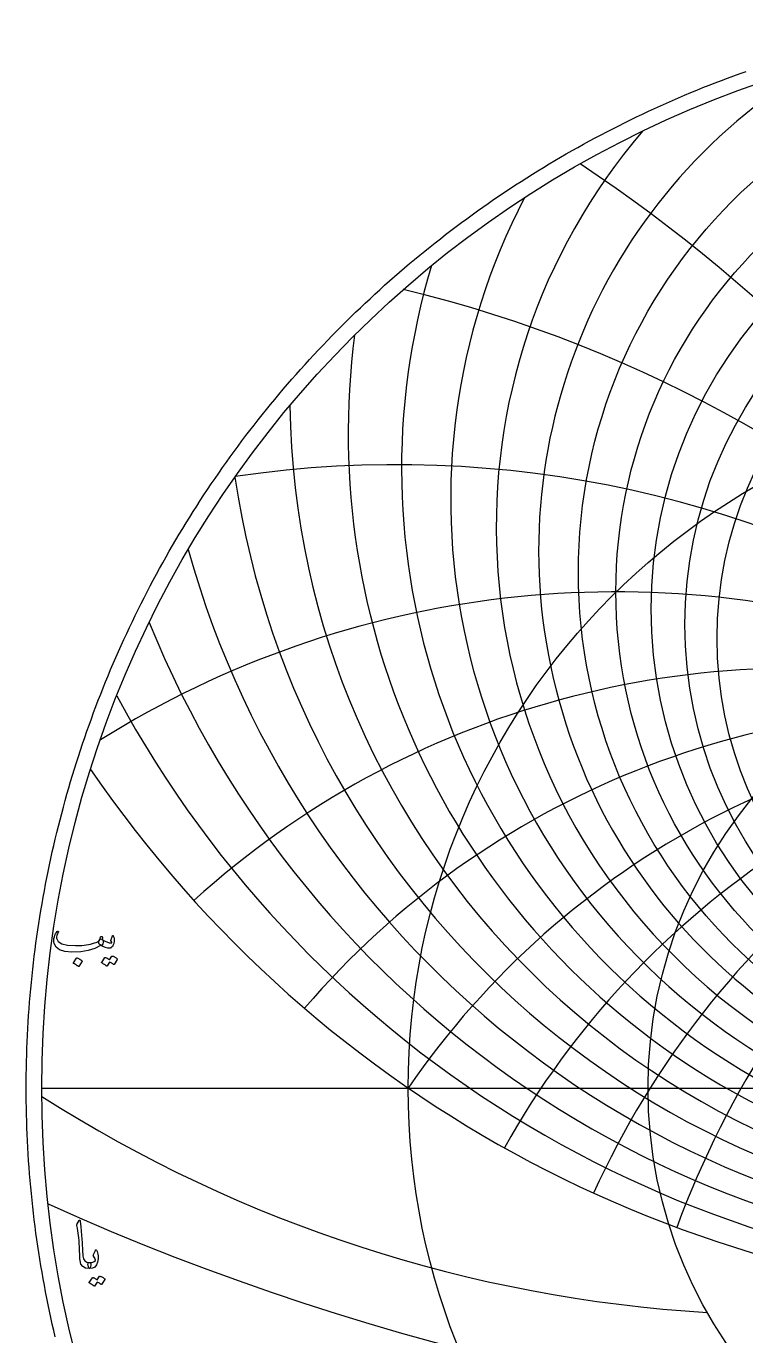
# Model space of a CAD drawing. Header units: millimetres. Extents: x -75 to 75, y -75 to 77.
# Drawn here: x -75.3 to -25, y -17.3 to 74.2 of the extents above; entities that cross this region are included whole.
import ezdxf

# ---------------------------------------------------------------- set-up
doc = ezdxf.new("R2010")
doc.units = ezdxf.units.MM
for name, color, linetype in [('CUT_OUTER', 1, 'Continuous'), ('ENGRAVE', 7, 'Continuous'), ('ENGRAVE_FINE', 8, 'Continuous'), ('TEXT', 5, 'Continuous')]:
    doc.layers.add(name, color=color, linetype=linetype)

msp = doc.modelspace()

# ---------------------------------------------------------------- linework, layer by layer
at = {"layer": 'CUT_OUTER'}
msp.add_lwpolyline([(-73.2989, -17.4073), (-73.4043, -16.9573), (-73.507, -16.5065), (-73.6069, -16.0552), (-73.704, -15.6033), (-73.7983, -15.1507), (-73.8899, -14.6976), (-73.9787, -14.244), (-74.0647, -13.7898), (-74.1479, -13.3351), (-74.2284, -12.8798), (-74.306, -12.4241), (-74.3808, -11.968), (-74.4529, -11.5114), (-74.5221, -11.0543), (-74.5885, -10.5968), (-74.6521, -10.139), (-74.7129, -9.6807), (-74.7709, -9.2221), (-74.8261, -8.7632), (-74.8785, -8.3039), (-74.928, -7.8443), (-74.9747, -7.3844), (-75.0186, -6.9242), (-75.0597, -6.4638), (-75.0979, -6.0031), (-75.1334, -5.5422), (-75.166, -5.0811), (-75.1957, -4.6198), (-75.2227, -4.1583), (-75.2468, -3.6966), (-75.268, -3.2349), (-75.2865, -2.773), (-75.302, -2.311), (-75.3148, -1.8489), (-75.3247, -1.3867), (-75.3318, -0.9245), (-75.3361, -0.4623), (-75.3375, 0), (-75.3361, 0.4623), (-75.3318, 0.9245), (-75.3247, 1.3867), (-75.3148, 1.8489), (-75.302, 2.311), (-75.2865, 2.773), (-75.268, 3.2349), (-75.2468, 3.6966), (-75.2227, 4.1583), (-75.1957, 4.6198), (-75.166, 5.0811), (-75.1334, 5.5422), (-75.0979, 6.0031), (-75.0597, 6.4638), (-75.0186, 6.9242), (-74.9747, 7.3844), (-74.928, 7.8443), (-74.8785, 8.3039), (-74.8261, 8.7632), (-74.7709, 9.2221), (-74.7129, 9.6807), (-74.6521, 10.139), (-74.5885, 10.5968), (-74.5221, 11.0543), (-74.4529, 11.5114), (-74.3808, 11.968), (-74.306, 12.4241), (-74.2284, 12.8798), (-74.1479, 13.3351), (-74.0647, 13.7898), (-73.9787, 14.244), (-73.8899, 14.6976), (-73.7983, 15.1507), (-73.704, 15.6033), (-73.6069, 16.0552), (-73.507, 16.5065), (-73.4043, 16.9573), (-73.2989, 17.4073), (-73.1907, 17.8568), (-73.0797, 18.3055), (-72.966, 18.7536), (-72.8496, 19.2009), (-72.7304, 19.6476), (-72.6085, 20.0935), (-72.4838, 20.5386), (-72.3564, 20.983), (-72.2263, 21.4266), (-72.0935, 21.8693), (-71.9579, 22.3113), (-71.8197, 22.7524), (-71.6787, 23.1926), (-71.5351, 23.632), (-71.3887, 24.0705), (-71.2397, 24.5081), (-71.088, 24.9447), (-70.9336, 25.3804), (-70.7765, 25.8152), (-70.6168, 26.249), (-70.4544, 26.6818), (-70.2893, 27.1136), (-70.1217, 27.5444), (-69.9513, 27.9741), (-69.7784, 28.4028), (-69.6028, 28.8304), (-69.4246, 29.2569), (-69.2437, 29.6824), (-69.0603, 30.1067), (-68.8743, 30.5299), (-68.6857, 30.9519), (-68.4944, 31.3728), (-68.3007, 31.7924), (-68.1043, 32.2109), (-67.9054, 32.6282), (-67.7039, 33.0443), (-67.4999, 33.4591), (-67.2933, 33.8726), (-67.0842, 34.2849), (-66.8725, 34.6958), (-66.6584, 35.1055), (-66.4417, 35.5139), (-66.2226, 35.9209), (-66.0009, 36.3265), (-65.7768, 36.7308), (-65.5502, 37.1337), (-65.3211, 37.5352), (-65.0896, 37.9353), (-64.8556, 38.334), (-64.6191, 38.7312), (-64.3803, 39.127), (-64.139, 39.5213), (-63.8953, 39.9141), (-63.6492, 40.3054), (-63.4006, 40.6952), (-63.1498, 41.0834), (-62.8965, 41.4701), (-62.6408, 41.8553), (-62.3828, 42.2388), (-62.1225, 42.6208), (-61.8598, 43.0012), (-61.5948, 43.3799), (-61.3275, 43.7571), (-61.0578, 44.1325), (-60.7859, 44.5064), (-60.5116, 44.8785), (-60.2351, 45.2489), (-59.9564, 45.6177), (-59.6753, 45.9847), (-59.392, 46.35), (-59.1065, 46.7136), (-58.8188, 47.0754), (-58.5288, 47.4354), (-58.2367, 47.7936), (-57.9423, 48.15), (-57.6458, 48.5047), (-57.3471, 48.8575), (-57.0462, 49.2084), (-56.7432, 49.5575), (-56.4381, 49.9047), (-56.1308, 50.2501), (-55.8214, 50.5936), (-55.5099, 50.9351), (-55.1963, 51.2748), (-54.8807, 51.6125), (-54.563, 51.9483), (-54.2432, 52.2821), (-53.9214, 52.6139), (-53.5975, 52.9438), (-53.2717, 53.2717), (-52.9438, 53.5975), (-52.6139, 53.9214), (-52.2821, 54.2432), (-51.9483, 54.563), (-51.6125, 54.8807), (-51.2748, 55.1963), (-50.9351, 55.5099), (-50.5936, 55.8214), (-50.2501, 56.1308), (-49.9047, 56.4381), (-49.5575, 56.7432), (-49.2084, 57.0462), (-48.8575, 57.3471), (-48.5047, 57.6458), (-48.15, 57.9423), (-47.7936, 58.2367), (-47.4354, 58.5288), (-47.0754, 58.8188), (-46.7136, 59.1065), (-46.35, 59.392), (-45.9847, 59.6753), (-45.6177, 59.9564), (-45.2489, 60.2351), (-44.8785, 60.5116), (-44.5064, 60.7859), (-44.1325, 61.0578), (-43.7571, 61.3275), (-43.3799, 61.5948), (-43.0012, 61.8598), (-42.6208, 62.1225), (-42.2388, 62.3828), (-41.8553, 62.6408), (-41.4701, 62.8965), (-41.0834, 63.1498), (-40.6952, 63.4006), (-40.3054, 63.6492), (-39.9141, 63.8953), (-39.5213, 64.139), (-39.127, 64.3803), (-38.7312, 64.6191), (-38.334, 64.8556), (-37.9353, 65.0896), (-37.5352, 65.3211), (-37.1337, 65.5502), (-36.7308, 65.7768), (-36.3265, 66.0009), (-35.9209, 66.2226), (-35.5139, 66.4417), (-35.1055, 66.6584), (-34.6958, 66.8725), (-34.2849, 67.0842), (-33.8726, 67.2933), (-33.4591, 67.4999), (-33.0443, 67.7039), (-32.6282, 67.9054), (-32.2109, 68.1043), (-31.7924, 68.3007), (-31.3728, 68.4944), (-30.9519, 68.6857), (-30.5299, 68.8743), (-30.1067, 69.0603), (-29.6824, 69.2437), (-29.2569, 69.4246), (-28.8304, 69.6028), (-28.4028, 69.7784), (-27.9741, 69.9513), (-27.5444, 70.1217), (-27.1136, 70.2893), (-26.6818, 70.4544), (-26.249, 70.6168), (-25.8152, 70.7765), (-25.3804, 70.9336), (-24.9447, 71.088)], dxfattribs=at)
at = {"layer": 'ENGRAVE'}
msp.add_lwpolyline([(-74.25, 0), (74.25, 0)], dxfattribs=at)
for centre, radius in [((0, 0), 74.25), ((0, 31.4525), 26.9865), ((0, 0), 48.6033), ((0, 0), 31.8152)]:
    msp.add_circle(centre, radius, dxfattribs=at)
for centre, radius, start, end in [((0, 37.5609), 39.4706, 120.8977, 59.1023), ((0, 48.5385), 56.8901, 180.823869, 359.176131), ((0, -33.4041), 58.9755, 34.5, 145.5), ((0, -33.4041), 58.9755, 34.5, 145.5), ((0, 70.7182), 85.8099, 214.368748, 325.631252), ((-21.8597, 81.5815), 97.4457, 237.47875, 266.577519)]:
    msp.add_arc(centre, radius, start, end, dxfattribs=at)
at = {"layer": 'ENGRAVE_FINE'}
for centre, radius in [((0, 36.0518), 36.6881), ((0, 34.7041), 34.0679), ((0, 33.4986), 31.589), ((0, 32.4193), 29.2337)]:
    msp.add_circle(centre, radius, dxfattribs=at)
for centre, radius, start, end in [((0, 39.2546), 42.4402, 139.340374, 40.659626), ((-102.1486, -33.4041), 117.951, 9.512159, 56.213835), ((-102.1486, -33.4041), 117.951, 9.512159, 56.213835), ((0, 41.1607), 45.6267, 152.453309, 27.546691), ((0, 43.3135), 49.0661, 163.185846, 16.814154), ((-70.2843, -33.4041), 91.7496, 12.895933, 76.553577), ((-70.2843, -33.4041), 91.7496, 12.895933, 76.553577), ((0, 45.7553), 52.8024, 172.49133, 7.50867), ((-49.4863, -33.4041), 76.9871, 16.477472, 98.375239), ((-49.4863, -33.4041), 76.9871, 16.477472, 98.375239), ((0, 51.7297), 61.3975, 188.44201, 351.55799), ((0, 55.4136), 66.4114, 195.509349, 344.490651), ((-34.0495, -33.4041), 68.0991, 20.327135, 122.01034), ((-34.0495, -33.4041), 68.0991, 20.327135, 122.01034), ((34.0495, -33.4041), 68.0991, 57.98966, 159.672865), ((34.0495, -33.4041), 68.0991, 57.98966, 159.672865), ((0, 59.7006), 72.0443, 202.136906, 337.863094), ((-21.4653, -33.4041), 62.7604, 24.532711, 132.170048), ((-21.4653, -33.4041), 62.7604, 24.532711, 132.170048), ((21.4653, -33.4041), 62.7604, 47.829952, 155.467289), ((21.4653, -33.4041), 62.7604, 47.829952, 155.467289), ((0, 64.7365), 78.4441, 208.403854, 331.596146), ((-10.399, -33.4041), 59.8853, 29.207176, 139.386081), ((-10.399, -33.4041), 59.8853, 29.207176, 139.386081), ((10.399, -33.4041), 59.8853, 40.613919, 150.792824), ((10.399, -33.4041), 59.8853, 40.613919, 150.792824), ((0, 155.6212), 179.5897, 245.733951, 294.266049)]:
    msp.add_arc(centre, radius, start, end, dxfattribs=at)
at = {"layer": 'TEXT'}
for points in [[(-70.0293, 10.3897), (-70.0248, 10.3873), (-70.0206, 10.385), (-70.0166, 10.3826), (-70.0129, 10.3803), (-70.0093, 10.3777), (-70.0053, 10.3744), (-70.0011, 10.3706), (-69.9965, 10.3662), (-69.9588, 10.3218), (-69.9439, 10.2585), (-69.9518, 10.1766), (-69.9825, 10.0758), (-70.0109, 10.0147), (-70.0399, 9.9763), (-70.0694, 9.9608), (-70.0996, 9.9681), (-70.1148, 9.9754), (-70.1277, 9.9787), (-70.1382, 9.9778), (-70.1464, 9.9728), (-70.5305, 9.7626), (-70.9895, 9.6145), (-71.5235, 9.5284), (-72.1324, 9.5044), (-72.6248, 9.5466), (-72.9966, 9.659), (-73.2477, 9.8417), (-73.3783, 10.0946), (-73.3985, 10.214), (-73.4029, 10.3335), (-73.3915, 10.4529), (-73.3642, 10.5723), (-73.3271, 10.678), (-73.2811, 10.7749), (-73.2264, 10.863), (-73.1628, 10.9424), (-73.1508, 10.9523), (-73.1383, 10.9588), (-73.1251, 10.9617), (-73.1113, 10.9611), (-73.0984, 10.9555), (-73.0879, 10.9482), (-73.0797, 10.9391), (-73.0738, 10.9283), (-73.0712, 10.9178), (-73.0727, 10.9049), (-73.0782, 10.8897), (-73.0879, 10.8721), (-73.1558, 10.7726), (-73.2003, 10.6754), (-73.2214, 10.5805), (-73.219, 10.488), (-73.1078, 10.2562), (-72.849, 10.0899), (-72.4427, 9.9892), (-71.8888, 9.9541), (-71.7367, 9.9564), (-71.585, 9.9634), (-71.4335, 9.9751), (-71.2823, 9.9915), (-71.1322, 10.0126), (-70.9843, 10.0384), (-70.8383, 10.0688), (-70.6944, 10.104), (-70.5548, 10.1438), (-70.4403, 10.1836), (-70.3511, 10.2234), (-70.2869, 10.2632), (-70.2622, 10.2843), (-70.2395, 10.31), (-70.2189, 10.3405), (-70.2003, 10.3756), (-70.1829, 10.4148), (-70.1658, 10.4576), (-70.1489, 10.5038), (-70.1324, 10.5536), (-70.1259, 10.5688), (-70.116, 10.5817), (-70.1025, 10.5922), (-70.0855, 10.6004), (-70.0674, 10.6048), (-70.0504, 10.604), (-70.0346, 10.5978), (-70.02, 10.5864), (-70.0083, 10.5706), (-70.0012, 10.5513), (-69.9989, 10.5284), (-70.0012, 10.5021)], [(-70.1698, 10.015), (-70.2208, 10.0633), (-70.2471, 10.1239), (-70.2489, 10.1968), (-70.2261, 10.2819), (-70.1766, 10.3583), (-70.1312, 10.4049), (-70.0899, 10.4216), (-70.0528, 10.4084), (-69.8771, 10.2922), (-69.7015, 10.2105), (-69.5258, 10.1634), (-69.3502, 10.1508), (-69.344, 10.152), (-69.3396, 10.1555), (-69.337, 10.1613), (-69.3361, 10.1695), (-69.3405, 10.185), (-69.3537, 10.2082), (-69.3756, 10.2389), (-69.4064, 10.2773), (-69.4122, 10.289), (-69.4157, 10.3007), (-69.4169, 10.3124), (-69.4157, 10.3241), (-69.3033, 10.6473), (-69.2981, 10.6596), (-69.2916, 10.6684), (-69.284, 10.6736), (-69.2752, 10.6754), (-69.2664, 10.6739), (-69.2588, 10.6695), (-69.2524, 10.6622), (-69.2471, 10.652), (-69.212, 10.5469), (-69.1909, 10.4424), (-69.1839, 10.3384), (-69.1909, 10.2351), (-69.2138, 10.1066), (-69.2448, 10.0021), (-69.284, 9.9216), (-69.3314, 9.8651), (-69.3674, 9.834), (-69.4005, 9.8112), (-69.4307, 9.7966), (-69.4579, 9.7901), (-69.6148, 9.7866), (-69.7858, 9.8229), (-69.9708, 9.899), (-70.1698, 10.015)], [(-69.3361, 9.2187), (-69.3303, 9.2246), (-69.3221, 9.2281), (-69.3115, 9.2292), (-69.2986, 9.2281), (-69.2525, 9.2108), (-69.2079, 9.1918), (-69.1647, 9.171), (-69.123, 9.1484), (-69.0825, 9.1239), (-69.0428, 9.0969), (-69.004, 9.0676), (-68.9661, 9.036), (-68.9588, 9.0264), (-68.9556, 9.0161), (-68.9564, 9.0053), (-68.9614, 8.9939), (-69.1862, 8.6379), (-69.1924, 8.6332), (-69.2015, 8.6332), (-69.2135, 8.6379), (-69.2284, 8.6473), (-69.2386, 8.6559), (-69.2553, 8.6678), (-69.2784, 8.6828), (-69.308, 8.7011), (-69.3443, 8.7229), (-69.3876, 8.7486), (-69.438, 8.778), (-69.4954, 8.8112), (-69.6734, 8.5349), (-69.6816, 8.5264), (-69.6921, 8.5243), (-69.705, 8.5287), (-69.7202, 8.5395), (-69.7334, 8.5489), (-69.7542, 8.563), (-69.7826, 8.5817), (-69.8186, 8.6051), (-69.8628, 8.6332), (-69.9157, 8.666), (-69.9775, 8.7035), (-70.0481, 8.7456), (-70.0554, 8.7527), (-70.0586, 8.7597), (-70.0577, 8.7667), (-70.0528, 8.7737), (-69.8232, 9.1157), (-69.8174, 9.1215), (-69.8092, 9.125), (-69.7987, 9.1262), (-69.7858, 9.125), (-69.7465, 9.1123), (-69.7085, 9.0975), (-69.6716, 9.0807), (-69.6359, 9.0618), (-69.6013, 9.0412), (-69.568, 9.019), (-69.5358, 8.9955), (-69.5047, 8.9705)], [(-71.8045, 9.0876), (-71.7987, 9.0934), (-71.7905, 9.0969), (-71.7799, 9.0981), (-71.767, 9.0969), (-71.676, 9.06), (-71.5902, 9.015), (-71.5097, 8.9617), (-71.4345, 8.9002), (-71.4272, 8.8908), (-71.424, 8.8815), (-71.4248, 8.8721), (-71.4298, 8.8627), (-71.65, 8.5068), (-71.6581, 8.4983), (-71.6687, 8.4962), (-71.6816, 8.5006), (-71.6968, 8.5114), (-71.71, 8.5208), (-71.7307, 8.5349), (-71.7591, 8.5536), (-71.7952, 8.577), (-71.8394, 8.6051), (-71.8923, 8.6379), (-71.9541, 8.6754), (-72.0247, 8.7175), (-72.034, 8.7246), (-72.0387, 8.7316), (-72.0387, 8.7386), (-72.034, 8.7456)], [(-71.619, -9.2596), (-71.6099, -9.2455), (-71.6014, -9.2362), (-71.5935, -9.2315), (-71.5862, -9.2315), (-71.575, -9.2376), (-71.5651, -9.2561), (-71.5563, -9.2868), (-71.5487, -9.3298), (-71.5101, -9.6797), (-71.4784, -10.0031), (-71.4538, -10.3003), (-71.4363, -10.5711), (-71.425, -10.8026), (-71.4146, -11.0102), (-71.4051, -11.1937), (-71.3965, -11.3533), (-71.389, -11.4888), (-71.383, -11.6003), (-71.3785, -11.6879), (-71.3754, -11.7514), (-71.3338, -11.9417), (-71.2419, -12.0816), (-71.0996, -12.1712), (-70.907, -12.2104), (-70.8534, -12.2245), (-70.8192, -12.2573), (-70.8043, -12.3088), (-70.8086, -12.379), (-70.8306, -12.4897), (-70.8543, -12.5687), (-70.8798, -12.6162), (-70.907, -12.632), (-71.1781, -12.5963), (-71.3777, -12.4891), (-71.506, -12.3105), (-71.5627, -12.0605), (-71.5717, -11.941), (-71.5797, -11.8211), (-71.5869, -11.7009), (-71.5932, -11.5804), (-71.5989, -11.4597), (-71.6043, -11.3386), (-71.6094, -11.2173), (-71.6143, -11.0957), (-71.6231, -10.8637), (-71.6353, -10.6548), (-71.6512, -10.469), (-71.6705, -10.3064), (-71.6933, -10.1502), (-71.7197, -9.9838), (-71.7495, -9.8072), (-71.7829, -9.6202), (-71.7873, -9.5866), (-71.7864, -9.5558), (-71.7803, -9.528), (-71.7688, -9.5031)], [(-70.626, -11.6437), (-70.4948, -11.3533), (-70.4755, -11.3214), (-70.455, -11.3099), (-70.4333, -11.319), (-70.4105, -11.3486), (-70.3684, -11.4371), (-70.3356, -11.5295), (-70.3122, -11.6257), (-70.2981, -11.7256), (-70.2937, -11.83), (-70.2993, -11.9393), (-70.3148, -12.0537), (-70.3403, -12.1729), (-70.4178, -12.3738), (-70.5381, -12.5172), (-70.7012, -12.6033), (-70.907, -12.632), (-70.9307, -12.617), (-70.955, -12.5722), (-70.9799, -12.4976), (-71.0054, -12.3931), (-71.0127, -12.3372), (-71.0112, -12.2912), (-71.001, -12.2552), (-70.9819, -12.2292), (-70.9667, -12.2192), (-70.9492, -12.2128), (-70.9293, -12.2098), (-70.907, -12.2104), (-70.7773, -12.2063), (-70.6646, -12.18), (-70.5689, -12.1314), (-70.4901, -12.0605), (-70.4866, -12.055), (-70.4855, -12.0477), (-70.4866, -12.0386), (-70.4901, -12.0277), (-70.5086, -11.9616), (-70.5358, -11.8943), (-70.5718, -11.8258), (-70.6166, -11.7561), (-70.6312, -11.7297), (-70.6377, -11.7022), (-70.6359, -11.6735), (-70.626, -11.6437)], [(-70.2091, -13.1612), (-70.2033, -13.1554), (-70.1951, -13.1519), (-70.1845, -13.1507), (-70.1716, -13.1519), (-70.1255, -13.1692), (-70.0809, -13.1882), (-70.0377, -13.209), (-69.996, -13.2315), (-69.9554, -13.2561), (-69.9158, -13.283), (-69.877, -13.3123), (-69.8391, -13.3439), (-69.8318, -13.3536), (-69.8285, -13.3638), (-69.8294, -13.3747), (-69.8344, -13.3861), (-70.0592, -13.742), (-70.0654, -13.7467), (-70.0744, -13.7467), (-70.0864, -13.742), (-70.1014, -13.7327), (-70.1116, -13.724), (-70.1283, -13.7122), (-70.1514, -13.6971), (-70.181, -13.6788), (-70.2173, -13.657), (-70.2606, -13.6314), (-70.311, -13.602), (-70.3684, -13.5687), (-70.5463, -13.8451), (-70.5545, -13.8536), (-70.5651, -13.8556), (-70.578, -13.8512), (-70.5932, -13.8404), (-70.6064, -13.831), (-70.6271, -13.817), (-70.6555, -13.7983), (-70.6915, -13.7748), (-70.7357, -13.7467), (-70.7887, -13.7139), (-70.8505, -13.6765), (-70.9211, -13.6343), (-70.9284, -13.6273), (-70.9316, -13.6203), (-70.9307, -13.6132), (-70.9257, -13.6062), (-70.6962, -13.2643), (-70.6904, -13.2584), (-70.6822, -13.2549), (-70.6716, -13.2538), (-70.6588, -13.2549), (-70.6195, -13.2677), (-70.5815, -13.2824), (-70.5446, -13.2993), (-70.5089, -13.3182), (-70.4743, -13.3388), (-70.441, -13.3609), (-70.4088, -13.3845), (-70.3777, -13.4095)]]:
    msp.add_lwpolyline(points, close=True, dxfattribs=at)

doc.saveas('drawing.dxf')
